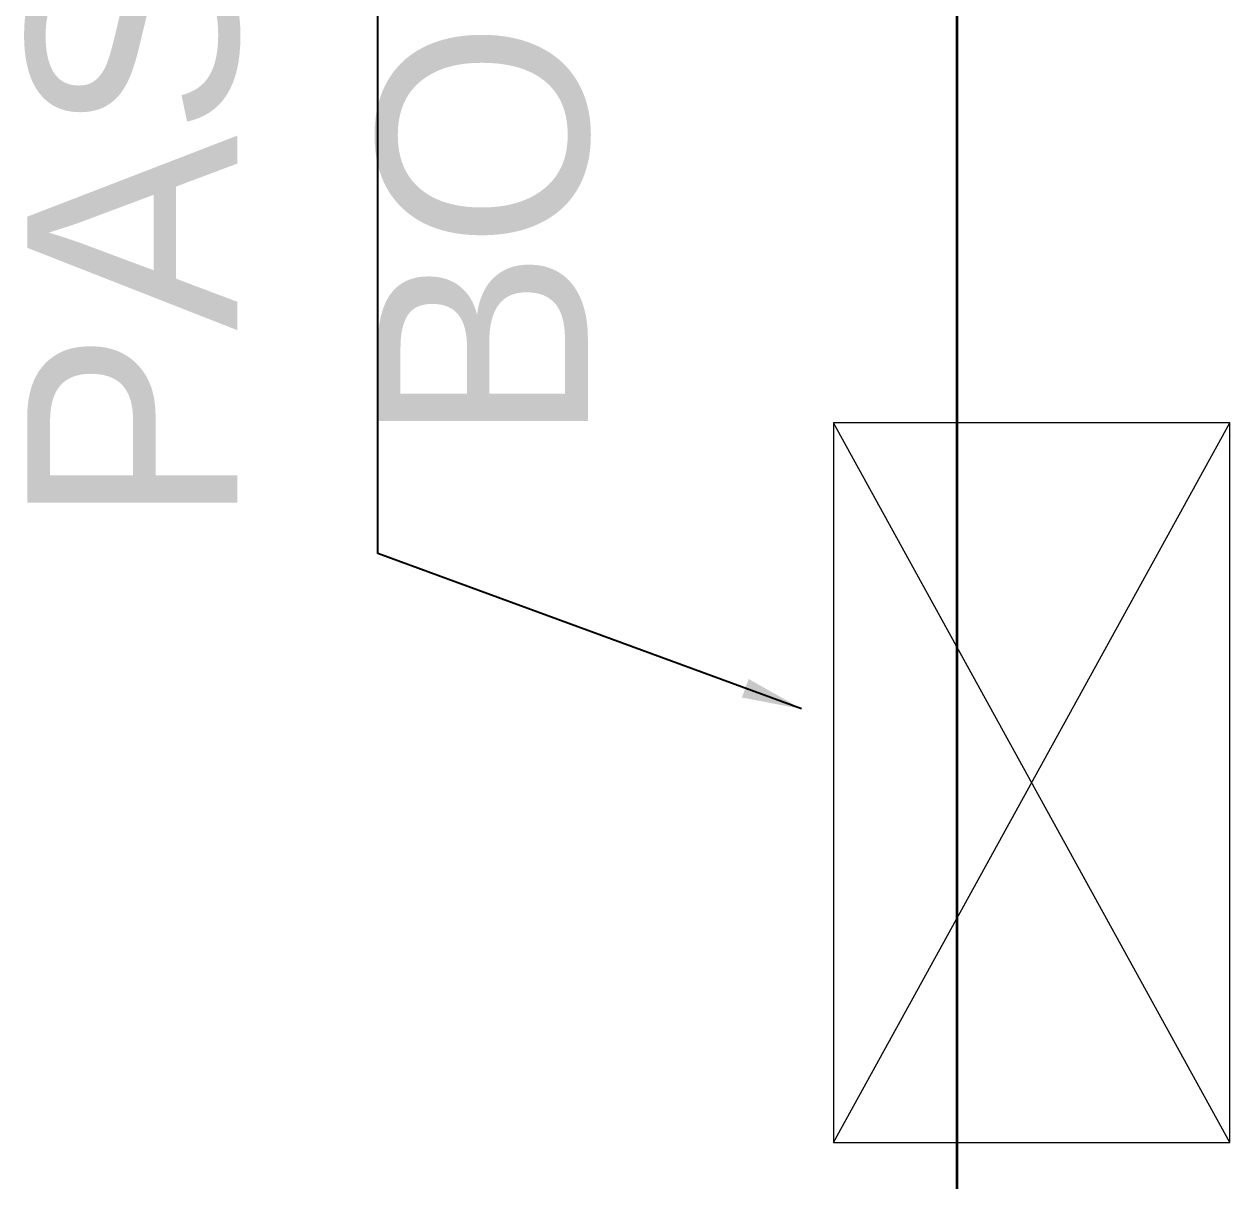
# Model space of a CAD drawing. Extents: x 2733443 to 3206532, y -1516114 to -1264405.
# Drawn here: x 2994337 to 2995341, y -1500602 to -1499639 of the extents above; entities that cross this region are included whole.
import ezdxf

# ---------------------------------------------------------------- set-up
doc = ezdxf.new("R2010")
doc.units = 0
doc.header["$MEASUREMENT"] = 0
doc.linetypes.add('1', pattern=[0, 0, 0])
doc.layers.get('0').update_dxf_attribs({"color": 250, "linetype": '1'})
doc.layers.add('TEXT', color=5, linetype='1')
doc.layers.add('WALL', color=7, linetype='1', lineweight=35)
doc.layers.add('WIN', color=151, linetype='Continuous', lineweight=9)
doc.styles.add('ARIAL', font='arial.ttf')
doc.dimstyles.new('TEXT', dxfattribs={"dimscale": 0, "dimtxt": 500, "dimasz": 100, "dimexe": 75, "dimexo": 100, "dimgap": 50, "dimtad": 0, "dimdec": 0, "dimzin": 0, "dimdsep": 46, "dimtxsty": 'ARIAL', "dimblk": 'OBLIQUE', "dimcen": 0.09, "dimdle": 100, "dimclrd": 256, "dimclre": 256, "dimclrt": 6, "dimadec": 0, "dimazin": 0, "dimtfac": 1, "dimtdec": 0, "dimtofl": 0, "dimtmove": 2, "dimatfit": 3, "dimfxl": 1, "dimfrac": 2, "dimtolj": 1, "dimtzin": 0, "dimarcsym": 0})

# ---------------------------------------------------------------- blocks, each defined once
blk = doc.blocks.new('_Oblique')
at = {"color": 0, "linetype": 'ByBlock', "lineweight": -2}
blk.add_line((-0.5, -0.5), (0.5, 0.5), dxfattribs=at)

msp = doc.modelspace()

# ---------------------------------------------------------------- linework, layer by layer
at = {"layer": 'WALL'}
msp.add_line((2995113.265, -1498483.4359), (2995113.265, -1501933.4359), dxfattribs=at)
at = {"layer": 'WIN', "color": 8, "linetype": 'Continuous'}
for p, q in [((2995340.6249, -1500570.2738), (2995010.6249, -1499971.0907)), ((2995010.6249, -1500570.2738), (2995340.6249, -1499971.0907))]:
    msp.add_line(p, q, dxfattribs=at)
at = {"layer": 'WIN', "linetype": 'Continuous'}
msp.add_lwpolyline([(2995010.6249, -1500570.2738), (2995340.6249, -1500570.2738), (2995340.6249, -1499971.0907), (2995010.6249, -1499971.0907)], close=True, dxfattribs=at)

# ---------------------------------------------------------------- texts
at = {"layer": 'TEXT', "linetype": 'Continuous', "insert": (2994574.0097, -1499731.5343, -101230.7692), "char_height": 175, "width": 1149.249659, "attachment_point": 5, "rotation": 90, "style": 'ARIAL'}
msp.add_mtext('PASS BOX', dxfattribs=at)

# ---------------------------------------------------------------- leaders
at = {"layer": 'WIN', "color": 8, "linetype": 'Continuous'}
msp.add_leader([(2994984.1138, -1500209.4094, -101230.7692), (2994631.2532, -1500080.0044, -101230.7692), (2994631.2532, -1499362.2372, -101230.7692)], dimstyle='TEXT', override={"dimscale": 1, "dimtxt": 200, "dimasz": 50, "dimfxl": 0.18}, dxfattribs=at)

doc.saveas('drawing.dxf')
